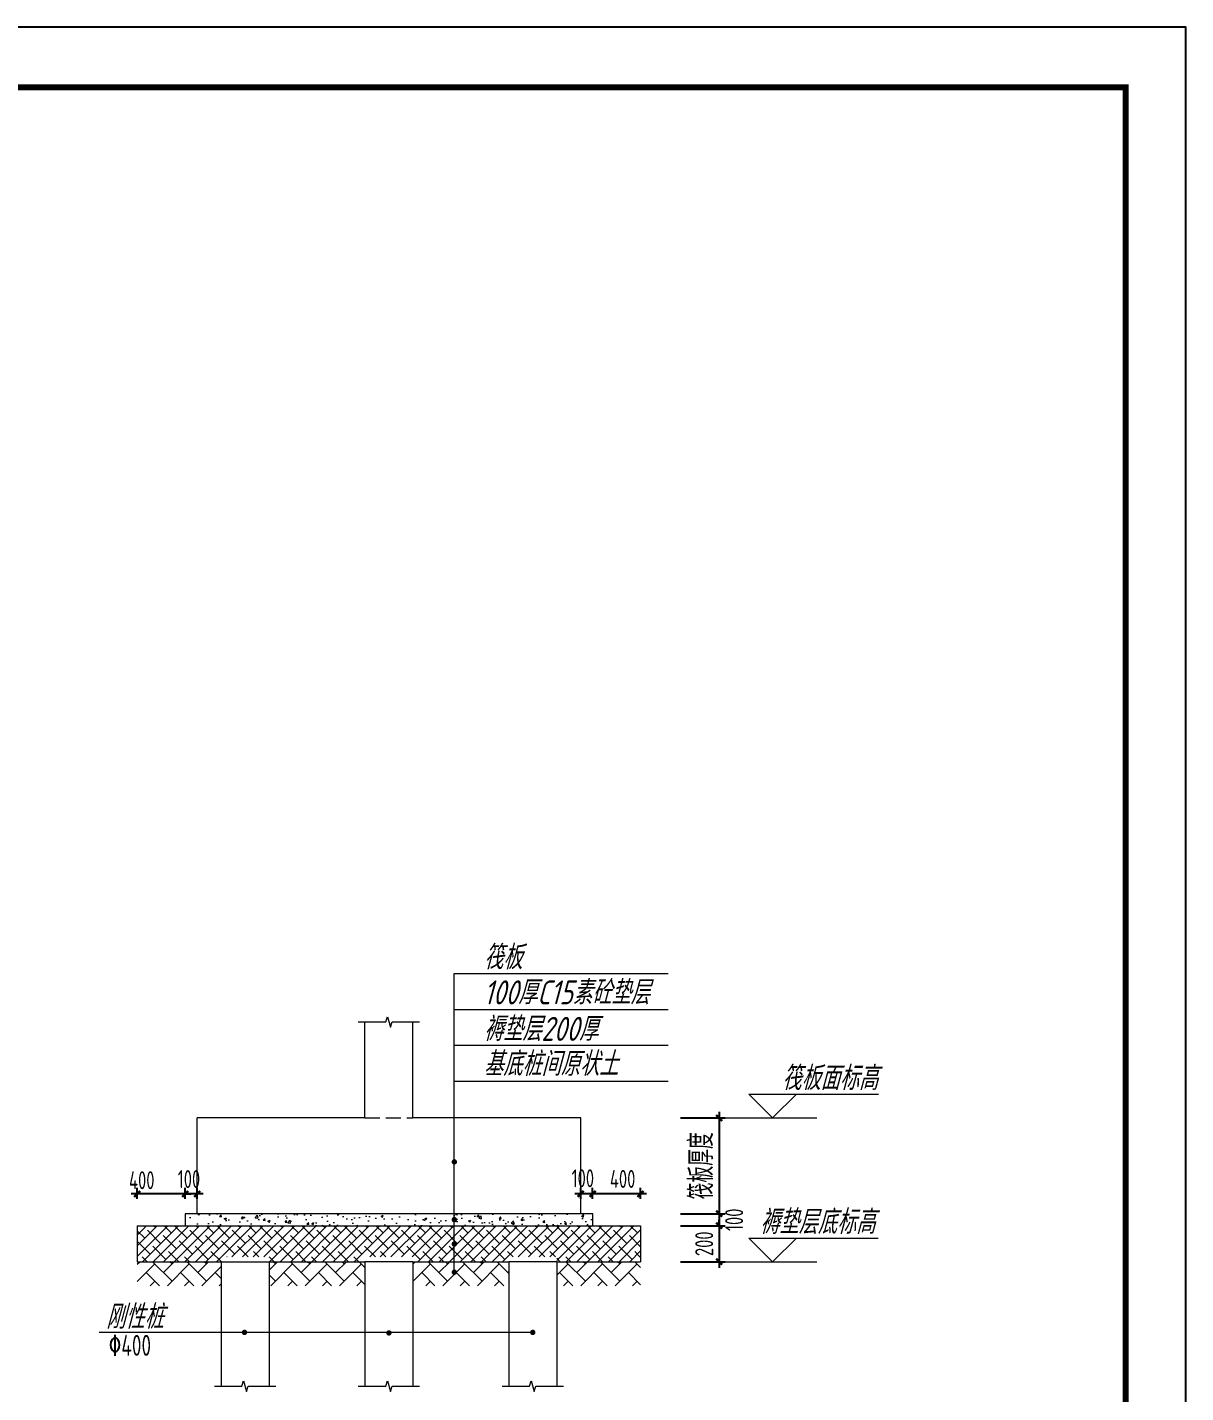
# Model space of a CAD drawing. Extents: x -129922 to 1190196, y -520662 to 139923.
# Drawn here: x 132012 to 151341, y -197746 to -174966 of the extents above; entities that cross this region are included whole.
import ezdxf
from ezdxf.enums import TextEntityAlignment as Align

# ---------------------------------------------------------------- set-up
doc = ezdxf.new("R2010")
doc.units = 0
doc.header["$LTSCALE"] = 1000
doc.header["$MEASUREMENT"] = 0
doc.linetypes.add('DASH', pattern=[0.35, 0.25, -0.1])
for name, color, linetype, lineweight in [('S-基础-BASE-CON', 2, 'Continuous', 20), ('S-基础-DIM', 3, 'Continuous', 20), ('S-基础-HATCH', 251, 'Continuous', 20), ('S-板-BEAM-CON', 2, 'Continuous', 20), ('S-通用-TEXT', 7, 'Continuous', 20), ('S-通用-THIN', 7, 'Continuous', 20)]:
    doc.layers.add(name, color=color, linetype=linetype, lineweight=lineweight)
doc.layers.add('Y-云图图框', color=7, linetype='Continuous')
doc.styles.add('_YT_Name', font='', dxfattribs={"width": 0.8})
doc.styles.add('_YT_Sign_Text', font='ros.shx', dxfattribs={"width": 0.8, "bigfont": 'hztxt.shx'})
doc.styles.get("Standard").update_dxf_attribs({"font": 'gbenor.shx', "bigfont": 'gbcbig.shx'})
doc.styles.add('TSSD', font='Tssdeng.shx', dxfattribs={"width": 0.7, "bigfont": 'hztxt.shx'})
doc.styles.add('TSSD_Dimension', font='tssdeng.shx', dxfattribs={"width": 0.7, "bigfont": 'HZTXT.SHX'})
doc.styles.add('TSSD_NORM', font='tssdeng.shx', dxfattribs={"width": 0.7, "bigfont": 'tssdchn.shx'})
doc.styles.get('_YT_Name').set_extended_font_data('SimHei')
doc.dimstyles.new('TSSD_50_100', dxfattribs={"dimtxt": 300, "dimasz": 100, "dimexe": 100, "dimexo": 250, "dimgap": 100, "dimtad": 1, "dimdec": 0, "dimlfac": 0.5, "dimzin": 0, "dimdsep": 46, "dimtxsty": 'TSSD_Dimension', "dimblk": 'ARCHTICK', "dimcen": 0, "dimdle": 100, "dimclrt": 7, "dimadec": 0, "dimazin": 0, "dimtfac": 1, "dimtdec": 0, "dimtix": 1, "dimtmove": 2, "dimatfit": 3, "dimfxl": 0, "dimtolj": 1, "dimtzin": 0, "dimarcsym": 0})
pattern_1 = [(45, (-113428.32, -139417), (3e-14, 287.3682), [609.6, -203.2]), (135, (-113284.64, -139273.31), (3e-14, 287.3682), [609.6, -203.2])]

# ---------------------------------------------------------------- blocks, each defined once
blk = doc.blocks.new('ECMCTK_A2_横_单行图名--0')
at = {"color": 4}
blk.add_lwpolyline([(0, 0), (594, 0), (594, 420), (0, 420)], close=True, dxfattribs=at)
at = {"const_width": 1}
blk.add_lwpolyline([(25, 10), (584, 10), (584, 410), (25, 410)], close=True, dxfattribs=at)
at = {"color": 80, "flags": 3}
for tag, height, p in [('YTHQINS', 3, (34.31, 411.5)), ('ECMCKEY', 3, (292.07, 114.23)), ('YTTQINS', 5.62, (601.03, 12.81)), ('YTBARCODE_T1', 3, (556.89, 4.04)), ('YTFRAME', 3, (478.05, 2.6))]:
    blk.add_attdef(tag, text='', height=height, dxfattribs=at).set_placement(p, align=Align.MIDDLE_CENTER)
for tag, height, style, width, p in [('证书编号', 4, '_YT_Sign_Text', 0.8, (461.87, 43.81)), ('审查批准号', 4, '_YT_Sign_Text', 0.8, (514.06, 43.81)), ('工程号', 4, '_YT_Sign_Text', 0.5, (557.08, 44.12)), ('设计单位', 6, '_YT_Name', 0.8, (376.75, 38.6)), ('建设单位', 4, '_YT_Sign_Text', 0.8, (487.96, 36.11)), ('阶段', 4, '_YT_Sign_Text', 0.8, (557.08, 35.81)), ('项目号', 4, '_YT_Sign_Text', 0.5, (575.08, 33.72)), ('项目名称', 4, '_YT_Sign_Text', 0.8, (487.96, 28.11)), ('专业', 4, '_YT_Sign_Text', 0.8, (557.08, 27.31)), ('图纸编号', 4, '_YT_Sign_Text', 0.5, (556.93, 19.36)), ('图纸名称', 4.5, '_YT_Name', 0.8, (488.39, 15.06)), ('出图比例', 4.2, '_YT_Sign_Text', 0.8, (434.82, 11.78)), ('日期', 4, '_YT_Sign_Text', 0.5, (556.88, 12.13)), ('版本号', 4, '_YT_Sign_Text', 0.8, (575.08, 13))]:
    blk.add_attdef(tag, text='', height=height, dxfattribs=dict(style=style, width=width)).set_placement(p, align=Align.CENTER)
at = {"style": '_YT_Sign_Text', "width": 0.8, "flags": 3}
for tag, p, height in [('[审定人]', (343.95, 27.81), 4.1), ('{审定人}', (358.87, 26.45), 6.24), ('[校对人]', (395.23, 27.82), 4.1), ('{校对人}', (411.35, 26.53), 6.24), ('{审核人}', (359.98, 18.44), 6.24), ('{设计人}', (411.48, 18.54), 6.24), ('[审核人]', (344.01, 19.76), 4.1), ('[设计人]', (395.47, 20.21), 4.1), ('[项目负责人]', (343.78, 12.01), 4.1), ('{项目负责人}', (361.28, 10.72), 6.24), ('[专业负责人]', (395.74, 11.77), 4.1), ('{专业负责人}', (411.58, 10.36), 6.24)]:
    blk.add_attdef(tag, p, '', height=height, dxfattribs=at)
at = {"color": 80, "flags": 3}
for tag, p in [('YTQRCODE', (304.04, 11.91)), ('YTBZSIT', (25, 10)), ('EXT_TK_LEFT', (25, 10))]:
    blk.add_attdef(tag, p, '', height=3, dxfattribs=at)
blk = doc.blocks.new('_ArchTick')
at = {"color": 0, "linetype": 'ByBlock', "const_width": 0.4}
blk.add_lwpolyline([(-0.5, -0.5), (0.5, 0.5)], dxfattribs=at)
blk = doc.blocks.new('*D1117')
at = {"layer": 'Defpoints', "color": 0, "transparency": 16777216}
for p in [(133846, -194430), (133846, -194761), (134646, -194761)]:
    blk.add_point(p, dxfattribs=at)
at = {"layer": 'S-基础-DIM', "color": 0, "lineweight": -2, "transparency": 16777216}
for p, q in [((133846, -194430), (133746, -194430)), ((133846, -194511), (133846, -194330)), ((134646, -194430), (133846, -194430)), ((134646, -194511), (134646, -194330)), ((134646, -194430), (134746, -194430))]:
    blk.add_line(p, q, dxfattribs=at)
at = {"layer": 'S-基础-DIM', "color": 0, "lineweight": -2, "transparency": 16777216, "xscale": 100, "yscale": 100, "zscale": 100}
blk.add_blockref('_ArchTick', (133846, -194430), dxfattribs=at)
at = {"layer": 'S-基础-DIM', "color": 0, "lineweight": -2, "transparency": 16777216, "xscale": 100, "yscale": 100, "zscale": 100, "rotation": 180}
blk.add_blockref('_ArchTick', (134646, -194430), dxfattribs=at)
at = {"layer": 'S-基础-DIM', "color": 7, "transparency": 16777216, "insert": (133922, -194201), "char_height": 300, "attachment_point": 5, "style": 'TSSD_Dimension'}
blk.add_mtext('\\A1;400', dxfattribs=at)
blk = doc.blocks.new('*D1118')
at = {"layer": 'Defpoints', "color": 0, "transparency": 16777216}
for p in [(142660, -194961), (142660, -195561), (143557, -195561)]:
    blk.add_point(p, dxfattribs=at)
at = {"layer": 'S-基础-DIM', "color": 0, "lineweight": -2, "transparency": 16777216}
for p, q in [((142910, -194961), (143657, -194961)), ((143557, -194961), (143557, -194861)), ((143557, -194961), (143557, -195561)), ((142910, -195561), (143657, -195561)), ((143557, -195561), (143557, -195661))]:
    blk.add_line(p, q, dxfattribs=at)
at = {"layer": 'S-基础-DIM', "color": 0, "lineweight": -2, "transparency": 16777216, "xscale": 100, "yscale": 100, "zscale": 100}
for p, rotation in [((143557, -194961), 270), ((143557, -195561), 90)]:
    blk.add_blockref('_ArchTick', p, dxfattribs=dict(at, rotation=rotation))
at = {"layer": 'S-基础-DIM', "color": 7, "transparency": 16777216, "insert": (143307, -195261), "char_height": 300, "attachment_point": 5, "rotation": 90, "style": 'TSSD_Dimension'}
blk.add_mtext('\\A1;200 ', dxfattribs=at)
blk = doc.blocks.new('*D1119')
at = {"layer": 'Defpoints', "color": 0, "transparency": 16777216}
for p in [(142660, -194761), (142660, -194961), (143557, -194961)]:
    blk.add_point(p, dxfattribs=at)
at = {"layer": 'S-基础-DIM', "color": 0, "lineweight": -2, "transparency": 16777216}
for p, q in [((142910, -194761), (143657, -194761)), ((143557, -194661), (143557, -195061)), ((142910, -194961), (143657, -194961))]:
    blk.add_line(p, q, dxfattribs=at)
at = {"layer": 'S-基础-DIM', "color": 0, "lineweight": -2, "transparency": 16777216, "xscale": 100, "yscale": 100, "zscale": 100}
for p, rotation in [((143557, -194761), 90), ((143557, -194961), 270)]:
    blk.add_blockref('_ArchTick', p, dxfattribs=dict(at, rotation=rotation))
at = {"layer": 'S-基础-DIM', "color": 7, "transparency": 16777216, "insert": (143807, -194861), "char_height": 300, "attachment_point": 5, "rotation": 90, "style": 'TSSD_Dimension'}
blk.add_mtext('\\A1;100', dxfattribs=at)
blk = doc.blocks.new('*D1120')
at = {"layer": 'Defpoints', "color": 0, "transparency": 16777216}
for p in [(142660, -193161), (142660, -194761), (143557, -194761)]:
    blk.add_point(p, dxfattribs=at)
at = {"layer": 'S-基础-DIM', "color": 0, "lineweight": -2, "transparency": 16777216}
for p, q in [((142910, -193161), (143657, -193161)), ((143557, -193061), (143557, -194861)), ((142910, -194761), (143657, -194761))]:
    blk.add_line(p, q, dxfattribs=at)
at = {"layer": 'S-基础-DIM', "color": 0, "lineweight": -2, "transparency": 16777216, "xscale": 100, "yscale": 100, "zscale": 100}
for p, rotation in [((143557, -193161), 90), ((143557, -194761), 270)]:
    blk.add_blockref('_ArchTick', p, dxfattribs=dict(at, rotation=rotation))
at = {"layer": 'S-基础-DIM', "color": 7, "transparency": 16777216, "insert": (143257, -193961), "char_height": 400, "attachment_point": 5, "rotation": 90, "style": 'TSSD_Dimension'}
blk.add_mtext('\\A1;筏板厚度', dxfattribs=at)
blk = doc.blocks.new('*D1121')
at = {"layer": 'Defpoints', "color": 0, "transparency": 16777216}
for p in [(141446, -194430), (141446, -194762), (142246, -194762)]:
    blk.add_point(p, dxfattribs=at)
at = {"layer": 'S-基础-DIM', "color": 0, "lineweight": -2, "transparency": 16777216}
for p, q in [((142346, -194430), (141346, -194430)), ((141446, -194512), (141446, -194330)), ((142246, -194512), (142246, -194330))]:
    blk.add_line(p, q, dxfattribs=at)
at = {"layer": 'S-基础-DIM', "color": 0, "lineweight": -2, "transparency": 16777216, "xscale": 100, "yscale": 100, "zscale": 100, "rotation": 180}
blk.add_blockref('_ArchTick', (141446, -194430), dxfattribs=at)
at = {"layer": 'S-基础-DIM', "color": 0, "lineweight": -2, "transparency": 16777216, "xscale": 100, "yscale": 100, "zscale": 100}
blk.add_blockref('_ArchTick', (142246, -194430), dxfattribs=at)
at = {"layer": 'S-基础-DIM', "color": 7, "transparency": 16777216, "insert": (141946, -194180), "char_height": 300, "attachment_point": 5, "style": 'TSSD_Dimension'}
blk.add_mtext('\\A1;400', dxfattribs=at)
blk = doc.blocks.new('*D1122')
at = {"layer": 'Defpoints', "color": 0, "transparency": 16777216}
for p in [(134646, -194430), (134646, -194761), (134846, -194761)]:
    blk.add_point(p, dxfattribs=at)
at = {"layer": 'S-基础-DIM', "color": 0, "lineweight": -2, "transparency": 16777216}
for p, q in [((134946, -194430), (134546, -194430)), ((134646, -194511), (134646, -194330)), ((134846, -194511), (134846, -194330))]:
    blk.add_line(p, q, dxfattribs=at)
at = {"layer": 'S-基础-DIM', "color": 0, "lineweight": -2, "transparency": 16777216, "xscale": 100, "yscale": 100, "zscale": 100, "rotation": 180}
blk.add_blockref('_ArchTick', (134646, -194430), dxfattribs=at)
at = {"layer": 'S-基础-DIM', "color": 0, "lineweight": -2, "transparency": 16777216, "xscale": 100, "yscale": 100, "zscale": 100}
blk.add_blockref('_ArchTick', (134846, -194430), dxfattribs=at)
at = {"layer": 'S-基础-DIM', "color": 7, "transparency": 16777216, "insert": (134710, -194182), "char_height": 300, "attachment_point": 5, "style": 'TSSD_Dimension'}
blk.add_mtext('\\A1;100', dxfattribs=at)
blk = doc.blocks.new('*D1123')
at = {"layer": 'Defpoints', "color": 0, "transparency": 16777216}
for p in [(141246, -194430), (141246, -194762), (141446, -194762)]:
    blk.add_point(p, dxfattribs=at)
at = {"layer": 'S-基础-DIM', "color": 0, "lineweight": -2, "transparency": 16777216}
for p, q in [((141546, -194430), (141146, -194430)), ((141246, -194512), (141246, -194330)), ((141446, -194512), (141446, -194330))]:
    blk.add_line(p, q, dxfattribs=at)
at = {"layer": 'S-基础-DIM', "color": 0, "lineweight": -2, "transparency": 16777216, "xscale": 100, "yscale": 100, "zscale": 100, "rotation": 180}
blk.add_blockref('_ArchTick', (141246, -194430), dxfattribs=at)
at = {"layer": 'S-基础-DIM', "color": 0, "lineweight": -2, "transparency": 16777216, "xscale": 100, "yscale": 100, "zscale": 100}
blk.add_blockref('_ArchTick', (141446, -194430), dxfattribs=at)
at = {"layer": 'S-基础-DIM', "color": 7, "transparency": 16777216, "insert": (141282, -194169), "char_height": 300, "attachment_point": 5, "style": 'TSSD_Dimension'}
blk.add_mtext('\\A1;100', dxfattribs=at)

msp = doc.modelspace()

# ---------------------------------------------------------------- hatches: boundary and pattern name
at = {"layer": 'S-基础-HATCH'}
h = msp.add_hatch(dxfattribs=at)
h.set_pattern_fill('AR-CONC', color=8, scale=2, style=0)
h.set_pattern_definition([(50, (-113428.32, -139217), (364.36934, -31.87817), [38.1, -419.1]), (355, (-113428.32, -139217), (-70.48565, 382.1133), [30.48, -335.28]), (100.451, (-113397.96, -139219.65), (293.885, 350.23338), [32.38, -356.18]), (46.1842, (-113428.3, -139115.4), (542.1581, -84.08466), [57.15, -628.65]), (96.6356, (-113383.14, -139122.4), (474.8085, 494.8511), [48.57, -534.27]), (351.184, (-113428.3, -139115.4), (474.8092, 494.8502), [45.72, -502.92]), (21, (-113377.52, -139140.8), (303.22976, -204.53104), [38.1, -419.1]), (326, (-113377.52, -139140.8), (123.60406, 368.37593), [30.48, -335.28]), (71.4514, (-113352.25, -139157.84), (426.833, 163.8457), [32.38, -356.18]), (37.5, (-113428.32, -139217), (6.177207, 169.11008), [0, -331.216, 0, -340.36, 0, -336.55]), (7.5, (-113428.32, -139217), (133.63933, 200.36115), [0, -194.056, 0, -323.596, 0, -128.27]), (327.5, (-113541.6, -139217), (271.18119, -11.45749), [0, -127, 0, -396.24, 0, -525.78]), (317.5, (-113592.4, -139217), (296.25836, 50.85298), [0, -165.1, 0, -263.144, 0, -373.38])])
h.paths.add_polyline_path([(141446.3, -194960.9), (141446.3, -194760.9), (139268.4, -194760.9), (139268.4, -194840.6, -0.4017398), (139297.7, -194871.2, -0.4017398), (139268.4, -194901.8), (139268.4, -194960.9)])
h.paths.add_polyline_path([(139268.4, -194960.9), (139268.4, -194901.8, -0.4267984), (139236.5, -194871.2, -0.4267984), (139268.4, -194840.6), (139268.4, -194760.9), (134646.3, -194760.9), (134646.3, -194960.9)])
h = msp.add_hatch(dxfattribs=at)
h.set_pattern_fill('ANSI38', color=8, scale=1000, style=0)
h.set_pattern_definition([(45, (-40506.78, -218326.63), (-88.38835, 88.38835), []), (135, (-40506.78, -218326.63), (-265.16504, 88.38835), [312.5, -187.5])])
h.paths.add_polyline_path([(133846.3, -194960.9), (133846.3, -195560.9), (135246.3, -195560.9), (135246.3, -195480.9), (135646.3, -195480.9), (135646.3, -194960.9)])
h.paths.add_polyline_path([(135646.3, -194960.9), (135646.3, -195480.9), (136046.3, -195480.9), (136046.3, -195560.9), (137646.3, -195560.9), (137646.3, -195480.9), (138446.3, -195480.9), (138446.3, -195560.9), (139268.4, -195560.9), (139268.4, -195317.1, -0.4267984), (139236.5, -195286.5, -0.4267984), (139268.4, -195256), (139268.4, -194960.9)])
h.paths.add_polyline_path([(139268.4, -194960.9), (139268.4, -195256, -0.4017398), (139297.7, -195286.5, -0.4017398), (139268.4, -195317.1), (139268.4, -195560.9), (140046.3, -195560.9), (140046.3, -195480.9), (140446.3, -195480.9), (140446.3, -194960.9)])
h.paths.add_polyline_path([(140446.3, -194960.9), (140446.3, -195480.9), (140846.3, -195480.9), (140846.3, -195560.9), (142246.3, -195560.9), (142246.3, -194960.9)])
h = msp.add_hatch(dxfattribs=at)
h.set_pattern_fill('AR-HBONE', color=8, scale=2, style=0)
h.set_pattern_definition(pattern_1)
h.paths.add_polyline_path([(133846.3, -195560.9), (133846.3, -195960.9), (135246.3, -195960.9), (135246.3, -195560.9)])
h = msp.add_hatch(dxfattribs=at)
h.set_pattern_fill('AR-HBONE', color=8, scale=2, style=0)
h.set_pattern_definition(pattern_1)
h.paths.add_polyline_path([(136046.3, -195560.9), (136046.3, -195960.9), (137646.3, -195960.9), (137646.3, -195560.9)])
h.paths.add_polyline_path([(140046.3, -195960.9), (140046.3, -195560.9), (139268.4, -195560.9), (139268.4, -195756.8, -0.4017398), (139297.7, -195787.4, -1), (139236.5, -195787.4, -0.4267984), (139268.4, -195756.8), (139268.4, -195560.9), (138446.3, -195560.9), (138446.3, -195960.9)])
h.paths.add_polyline_path([(142246.3, -195960.9), (142246.3, -195560.9), (140846.3, -195560.9), (140846.3, -195960.9)])

# ---------------------------------------------------------------- linework, layer by layer
at = {"layer": 'S-基础-BASE-CON'}
for p, q in [((134646.3, -194760.9), (134646.3, -194960.9)), ((141446.3, -194760.9), (134646.3, -194760.9)), ((141446.3, -194960.9), (141446.3, -194760.9)), ((133846.3, -194960.9), (133846.3, -195560.9)), ((133846.3, -194960.9), (142246.3, -194960.9)), ((142246.3, -194960.9), (142246.3, -195560.9)), ((133846.3, -195560.9), (135246.3, -195560.9)), ((135246.3, -195560.9), (136046.3, -195560.9)), ((135246.3, -195560.9), (135246.3, -197635.5)), ((136046.3, -195560.9), (136046.3, -197635.5)), ((138446.3, -195560.9), (137646.3, -195560.9)), ((137646.3, -195560.9), (137646.3, -197635.5)), ((138446.3, -195560.9), (138446.3, -197635.5)), ((140846.3, -195560.9), (140046.3, -195560.9)), ((140046.3, -195560.9), (140046.3, -197635.5)), ((140846.3, -195560.9), (140846.3, -197635.5))]:
    msp.add_line(p, q, dxfattribs=at)
at = {"layer": 'S-板-BEAM-CON'}
for p, q in [((137646.3, -193160.9), (137646.3, -191560.9)), ((138446.3, -193160.9), (138446.3, -191560.9)), ((137646.3, -193160.9), (134846.3, -193160.9)), ((134846.3, -194760.9), (134846.3, -193160.9)), ((141246.3, -193160.9), (138446.3, -193160.9)), ((141246.3, -194760.9), (141246.3, -193160.9)), ((136046.3, -195560.9), (137646.3, -195560.9)), ((138446.3, -195560.9), (140046.3, -195560.9)), ((140846.3, -195560.9), (142246.3, -195560.9))]:
    msp.add_line(p, q, dxfattribs=at)
at = {"layer": 'S-板-BEAM-CON', "linetype": 'DASH'}
msp.add_line((137646.3, -193160.9), (138446.3, -193160.9), dxfattribs=at)
at = {"layer": 'S-板-BEAM-CON'}
msp.add_lwpolyline([(137534.3, -191560.9), (137994.3, -191560.9), (138022.3, -191472.9), (138070.3, -191648.9), (138098.3, -191560.9), (138558.3, -191560.9)], dxfattribs=at)
at = {"layer": 'S-通用-TEXT', "color": 3}
for p, q in [((139137.7, -190750.1), (142705.5, -190750.1)), ((139137.7, -195735.5), (139137.7, -190750.1)), ((139137.7, -191350.1), (142705.5, -191350.1)), ((139137.7, -191950.1), (142705.5, -191950.1)), ((139137.7, -192550.1), (142705.5, -192550.1)), ((144052.8, -192764.9), (144448.8, -193160.9)), ((144052.8, -192764.9), (144844.8, -192764.9)), ((144844.8, -192764.9), (144448.8, -193160.9)), ((144844.8, -192764.9), (146217.8, -192764.9)), ((143656.6, -193160.9), (145187.1, -193160.9)), ((144052.8, -195164.9), (144448.8, -195560.9)), ((144052.8, -195164.9), (144844.8, -195164.9)), ((144844.8, -195164.9), (144448.8, -195560.9)), ((144844.8, -195164.9), (146208.7, -195164.9)), ((143656.6, -195560.9), (145187.1, -195560.9)), ((140446.3, -196739.2), (133211.8, -196739.2, -6.3))]:
    msp.add_line(p, q, dxfattribs=at)
at = {"layer": 'S-通用-TEXT', "color": 3, "const_width": 45}
for points in [[(139115.2, -193894.7, 1), (139160.2, -193894.7, 1)], [(139115.2, -194859.8, 1), (139160.2, -194859.8, 1)], [(139115.2, -195265.9, 1), (139160.2, -195265.9, 1)], [(139115.2, -195735.5, 1), (139160.2, -195735.5, 1)], [(138023.8, -196748.2, 1), (138068.8, -196748.2, 1)], [(140423.8, -196739.2, 1), (140468.8, -196739.2, 1)]]:
    msp.add_lwpolyline(points, format="xyb", close=True, dxfattribs=at)
at = {"layer": 'S-通用-TEXT', "color": 3, "const_width": 45, "elevation": -7.2}
msp.add_lwpolyline([(135613.9, -196739.2, 1), (135658.9, -196739.2, 1)], format="xyb", close=True, dxfattribs=at)
at = {"layer": 'S-通用-THIN'}
for points in [[(135134.3, -197635.5), (135594.3, -197635.5), (135622.3, -197547.5), (135670.3, -197723.5), (135698.3, -197635.5), (136158.3, -197635.5)], [(137534.3, -197635.5), (137994.3, -197635.5), (138022.3, -197547.5), (138070.3, -197723.5), (138098.3, -197635.5), (138558.3, -197635.5)], [(139934.3, -197635.5), (140394.3, -197635.5), (140422.3, -197547.5), (140470.3, -197723.5), (140498.3, -197635.5), (140958.3, -197635.5)]]:
    msp.add_lwpolyline(points, dxfattribs=at)

# ---------------------------------------------------------------- block references
at = {"layer": 'Y-云图图框', "xscale": 100, "yscale": 100, "zscale": 100}
msp.add_blockref('ECMCTK_A2_横_单行图名--0', (91941.4, -216966.5), dxfattribs=at)

# ---------------------------------------------------------------- texts
at = {"layer": 'S-通用-TEXT', "color": 2, "style": 'TSSD', "oblique": 15, "width": 0.8}
for s, p in [('筏板', (139628.2, -190680.9)), ('100厚C15素砼垫层', (139628.2, -191266.8)), ('褥垫层200厚', (139628.2, -191876)), ('基底桩间原状土', (139628.2, -192460)), ('刚性桩', (133322.4, -196679.3, -7.2))]:
    msp.add_text(s, height=400, dxfattribs=at).set_placement(p)
for s, p in [('筏板面标高', (146203.1, -192697.5)), ('\x91褥垫层底标高\x90\x90', (146156.6, -195097.5))]:
    msp.add_text(s, height=400, dxfattribs=at).set_placement(p, align=Align.RIGHT)
at = {"layer": 'S-通用-TEXT', "color": 0, "style": 'TSSD_NORM', "width": 0.7}
msp.add_text('\x82400', height=350, dxfattribs=at).set_placement((133371.6, -197130.7, -7.2))

# ---------------------------------------------------------------- dimensions: what is measured, and where the dimension line sits
at = {"layer": 'S-基础-DIM'}
dim = msp.add_linear_dim(base=(143556.6, -194760.9), p1=(142660.4, -193160.9), p2=(142660.4, -194760.9), angle=90, text='筏板厚度', dimstyle='TSSD_50_100', override={"dimtxt": 400}, dxfattribs=at)
dim.commit()
dim.dimension.update_dxf_attribs({"geometry": '*D1120', "text_midpoint": (143256.6, -193960.9)})
for base, p1, p2, picture, middle in [((133846.3, -194429.9), (134646.3, -194760.9), (133846.3, -194760.9), '*D1117', (133922.3, -194201.4)), ((134646.3, -194429.9), (134846.3, -194760.9), (134646.3, -194760.9), '*D1122', (134709.8, -194181.5)), ((141246.3, -194429.9), (141446.3, -194761.9), (141246.3, -194761.9), '*D1123', (141281.6, -194168.7)), ((141446.3, -194429.9), (142246.3, -194761.9), (141446.3, -194761.9), '*D1121', (141946.3, -194179.9))]:
    dim = msp.add_linear_dim(base=base, p1=p1, p2=p2, dimstyle='TSSD_50_100', dxfattribs=at)
    dim.commit()
    dim.dimension.update_dxf_attribs({"geometry": picture, "text_midpoint": middle, "dimtype": 128})
dim = msp.add_linear_dim(base=(143556.6, -194960.9), p1=(142660.4, -194760.9), p2=(142660.4, -194960.9), angle=90, dimstyle='TSSD_50_100', dxfattribs=at)
dim.commit()
dim.dimension.update_dxf_attribs({"geometry": '*D1119', "text_midpoint": (143806.6, -194860.9), "dimtype": 128})
dim = msp.add_linear_dim(base=(143556.6, -195560.9), p1=(142660.4, -194960.9), p2=(142660.4, -195560.9), angle=90, text='200 ', dimstyle='TSSD_50_100', dxfattribs=at)
dim.commit()
dim.dimension.update_dxf_attribs({"geometry": '*D1118', "text_midpoint": (143306.6, -195260.9)})

doc.saveas('drawing.dxf')
